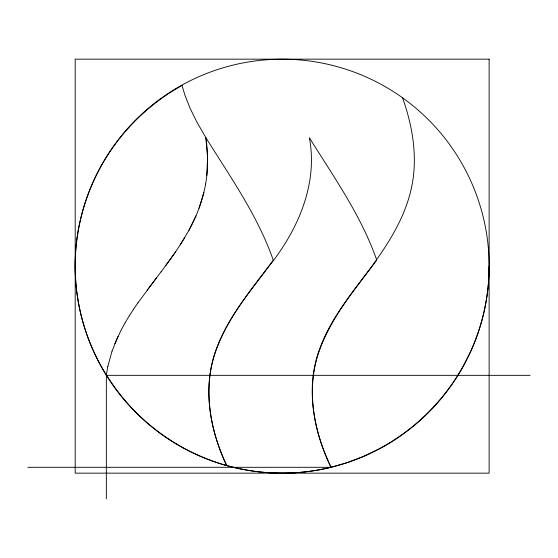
<?xml version="1.0" encoding="UTF-8"?>
<svg xmlns="http://www.w3.org/2000/svg" width="558" height="558" viewBox="0 0 558 558"><rect width="100%" height="100%" fill="white"/><g stroke="black" fill="none" stroke-linecap="round" stroke-linejoin="round"><path stroke-width="0.84" d="M489.129 266.159L488.348 284.155A204.814 204.814 0 0 1 470.68 351.303L462.952 366.55A209.41 209.41 0 0 1 379.21 448.785L363.802 456.256L347.732 462.442L331.054 467.297L27.9 467.297M206.809 175.491L207.569 157.328L205.888 137.721L196.535 121.372L190.132 108.364L184.935 95.244L181.971 85.255M205.595 184.098C208.287 168.781 208.085 153.087 205.888 137.721C230.531 177.242 257.782 215.82 273.274 260.161C252.732 287.816 229.75 314.572 217.215 347.104C201.905 385.613 209.278 429.046 226.667 465.525M107.764 366.69L106.341 374.976L106.341 498.838M205.63 184.056C202.707 200.434 196.709 216.141 188.723 230.705M107.764 366.759L112.053 351.059M203.907 192.371L199.046 208.267M112.053 351.128L118.003 336.362M114.843 343.672L121.498 329.318M195.984 215.897L188.737 230.635L180.227 244.934M121.498 329.387L125.285 322.454M125.285 322.517L129.317 315.744M184.621 237.806L175.582 251.916L165.684 265.754M129.317 315.814L133.564 309.181M133.564 309.251L137.972 302.743M175.589 251.846L161.123 271.83M137.972 302.813L156.484 277.863M147.138 290.237L161.123 271.767M106.341 375.339L530.1 375.339M331.054 467.297C313.205 430.574 305.191 386.694 320.494 347.662C332.966 314.872 356.109 287.97 376.776 260.161C361.284 215.841 334.04 177.284 309.383 137.791C318.144 184.293 297.798 230.077 269.319 265.817C249.879 291.806 228.348 317.125 216.811 347.899C201.94 386.282 209.578 429.346 226.806 465.595A206.648 206.648 0 0 0 331.054 467.311C313.429 430.839 305.08 387.44 319.79 348.527C330.971 317.927 352.21 292.748 371.356 266.912C388.159 243.986 403.79 219.329 410.639 191.422C418.361 160.313 413.206 127.552 402.527 97.796M226.646 465.595A207.674 207.674 0 0 1 106.459 374.899M75.546 251.672A207.227 207.227 0 0 1 182.089 85.479M106.327 374.913A206.153 206.153 0 0 1 75.623 251.679M489.129 59.162L75.197 59.162L75.197 473.156L489.129 473.156L489.129 59.162M166.158 437.556A206.962 206.962 0 0 0 488.606 280.925A206.962 206.962 0 0 0 191.736 79.996A206.962 206.962 0 0 0 166.158 437.556"/></g></svg>
